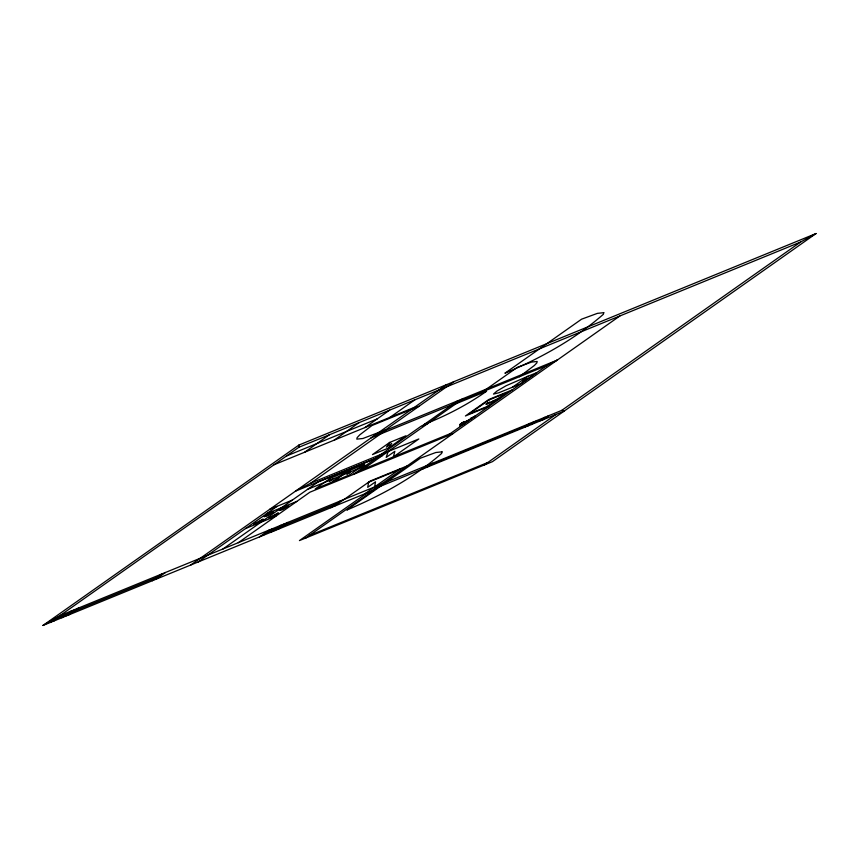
<?xml version="1.0" encoding="UTF-8"?>
<svg xmlns="http://www.w3.org/2000/svg" width="859" height="859" viewBox="0 0 859 859"><rect width="100%" height="100%" fill="white"/><g stroke="black" fill="none" stroke-linecap="round" stroke-linejoin="round"><path stroke-width="1.29" d="M374.621 486.924L375.512 481.813L367.706 487.311L368.64 482.157M388.139 451.523L386.206 457.407L394.839 451.319L393.39 456.902L418.816 438.981L388.085 451.544M388.644 447.979L391.683 443.437L386.41 447.163L389.771 442.396L405.942 435.781L388.644 447.979L372.473 454.594L389.771 442.396M373.568 490.231L42.95 625.47L298.878 445.069L816.05 233.53L492.443 461.648L299.437 540.59L367.169 492.851M50.294 622.474L298.889 447.26L800.577 242.045L816.05 233.53M53.752 621.057L63.48 614.196M61.773 617.782L71.501 610.921M65.241 616.354L74.958 609.503M68.699 614.937L78.427 608.086M304.623 452.231L329.416 434.772M334.205 440.152L359.008 422.671M364.86 427.61L389.642 410.14M152.258 580.759L161.986 573.909M155.726 579.342L165.454 572.491M390.061 417.302L414.822 399.843M190.644 565.061L446.573 384.66M198.032 562.033L277.081 506.338M453.971 381.632L383.962 430.982L371.12 437.843L452.328 404.632L463.312 398.522L362.67 469.465L353.232 474.479L376.693 457.933L318.12 481.91L222.975 548.965M382.244 455.667L295.496 491.155L310.883 483.069L385.916 430.187M238.244 542.716L309.906 492.196L452.747 433.774L450.17 433.677L362.67 469.465M349.613 472.622L350.032 472.246L349.441 472.418M259.418 536.929L269.135 530.078M262.875 535.511L272.604 528.661M375.308 458.502L420.921 426.354L427.846 423.519M271.24 532.097L280.957 525.236M422.306 425.785L457.772 400.788M274.697 530.679L284.426 523.818M278.166 529.262L287.894 522.401M482.747 391.725L517.44 367.265L531.517 362.079L537.176 361.478L536.843 362.895L534.405 365.451L519.33 376.757M330.736 507.755L340.465 500.904M334.205 506.338L343.933 499.476M344.255 499.347L370.24 481.029L407.016 466.007M512.565 387.162L528.124 376.199L536.435 372.795L520.876 383.769L498.832 392.767L493.463 394.088L496.835 391.146L506.155 385.712L528.124 376.199M464.547 422.37L465.599 421.64M465.428 422.016L459.79 425.989L462.604 424.84L474.898 416.175L466.48 421.275M364.882 493.785L400.605 468.606M450.17 433.677L546.925 365.472L557.276 360.082L376.564 434.01M371.356 491.144L619.897 315.951M305.847 537.97L383.297 483.381M423.262 468.756L429.103 464.644M426.73 467.339L432.56 463.226M524.258 427.438L530.1 423.326M527.727 426.021L533.568 421.909M531.195 424.604L537.025 420.491M539.076 421.382L544.917 417.27M542.544 419.965L548.386 415.853M484.304 464.977L555.923 414.489M60.023 615.613L561.754 410.377L800.577 242.045M331.22 479.827L329.287 481.18L333.045 478.957M349.903 472.063L346.725 474.05L349.012 473.116M348.722 472.783L347.627 473.556L350.472 471.827M42.95 625.47L60.066 615.592M452.328 404.632L455.27 402.968M332.476 479.193C326.581 482.479 334.044 479.118 332.014 479.547M286.509 455.989L377.23 418.891M274.128 464.708L414.392 407.349M418.977 406.296L371.926 425.549L359.803 434.826L357.161 437.607L356.796 439.142L362.928 438.487L385.584 429.833M453.885 403.526L546.925 365.472M450.266 406.082L486.57 391.232C467.328 404.814 446.272 415.713 424.378 424.335M512.243 389.922L488.76 399.521L465.417 415.971L488.9 406.371M310.883 483.069L388.279 451.404M470.829 418.204L473.653 417.055M469.293 420.126L462.561 422.607L459.683 424.636L468.241 420.867M348.357 470.925L364.646 464.257L349.495 474.93L333.206 481.598L350.751 469.293L342.537 474.265L345.307 473.126M461.068 425.087L463.924 423.906M307.468 489.415L366.009 465.471M269.629 509.387L292.275 500.121M266.344 513.875L296.774 501.42M245.524 528.543L275.954 516.098M368.511 482.253L398.866 469.83M429.64 465.288L527.179 425.388M534.105 422.553L541.997 419.321M58.616 617.632L66.637 614.346M73.563 611.511L157.122 577.334M267.74 532.086L276.093 528.672M283.03 525.837L335.601 504.33M377.455 487.493L564.052 411.16M309.347 535.501L487.805 462.507M561.754 410.377L564.009 411.182M298.878 445.069L298.889 447.26M442.02 451.845L441.655 453.402C413.898 477.787 380.752 495.707 346.811 510.042L420.341 458.212L435.803 452.51L442.02 451.845M603.759 312.676L603.383 314.276C574.499 339.552 540.193 358.386 504.909 373.236L581.564 319.194L597.402 313.363L603.759 312.676M253.813 523.979L257.002 523.163L263.251 519.115L253.813 523.979M264.239 516.635L267.428 515.819L273.677 511.76L264.239 516.635M268.953 517.794L272.142 516.978L278.391 512.92L268.953 517.794M279.379 510.439L282.568 509.623L288.817 505.575L279.379 510.439M486.108 404.127L490.081 402.152L486.108 404.127M486.913 403.773L489.179 402.646L486.913 403.773M471.967 417.882L471.408 418.14L471.967 417.882M460.778 423.852C458.62 425.817 468.316 418.913 460.778 423.852M462.561 424.432L463.355 423.97L462.561 424.432M330.393 478.259L315.242 488.932L331.531 482.275L346.682 471.591L330.393 478.259M488.889 400.047L469.443 413.759L486.366 406.833L505.811 393.121L488.889 400.047M493.313 400.766L490.983 402.409L499.788 398.125L493.313 400.766M525.032 379.399L522.562 381.138L526.438 378.819L525.032 379.399"/></g></svg>
